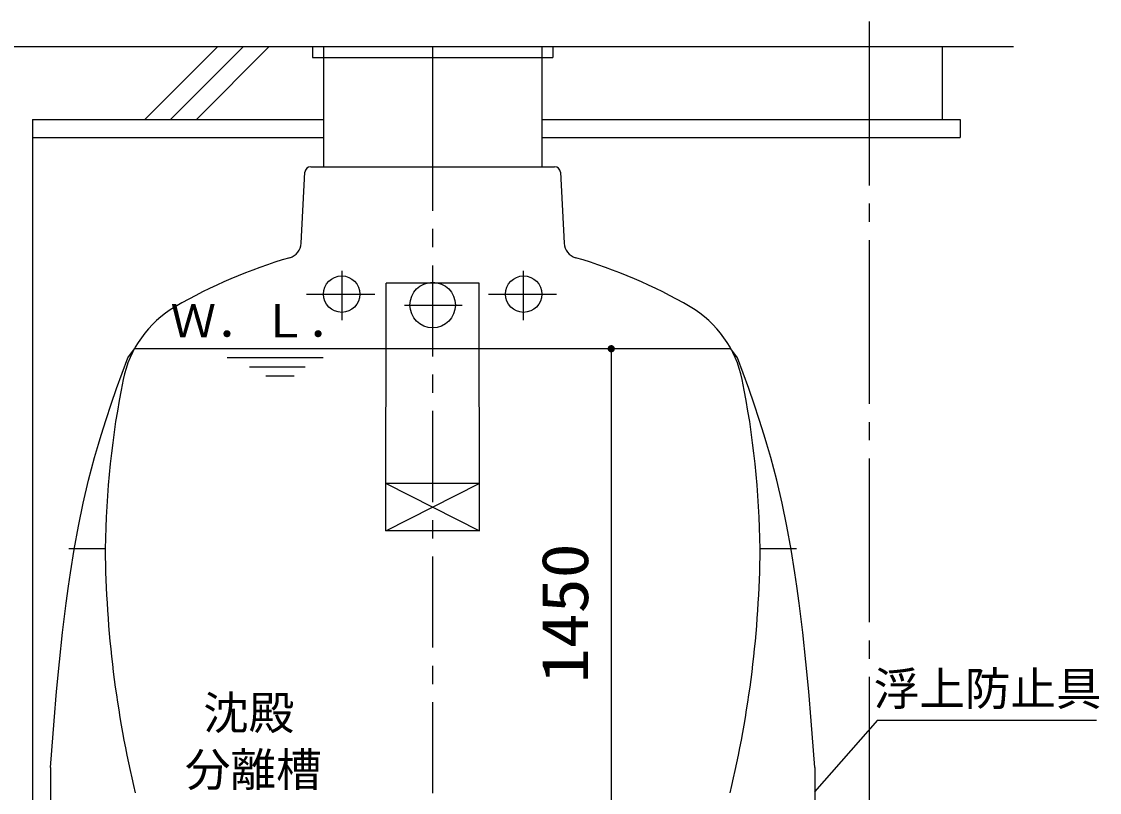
# Model space of a CAD drawing. Units: millimetres, scale not verified. Extents: x -14850 to 14850, y -10500 to 10500.
# Drawn here: x -1411 to 1551, y -5624 to -3506 of the extents above; entities that cross this region are included whole.
import ezdxf
from ezdxf.enums import TextEntityAlignment as Align

# ---------------------------------------------------------------- set-up
doc = ezdxf.new("R2010")
doc.units = ezdxf.units.MM
doc.header["$LTSCALE"] = 50
doc.linetypes.add('CHAIN1', pattern=[8, 5, -1, 1, -1])
doc.linetypes.add('CHAIN2', pattern=[12, 9, -1, 1, -1])
for name, color, linetype, lineweight in [('0-0_機器', 2, 'Continuous', 25), ('0-1_空気管', 3, 'Continuous', 25), ('0-4_文字', 5, 'Continuous', 25), ('0-6_07', 3, 'Continuous', 25)]:
    doc.layers.add(name, color=color, linetype=linetype, lineweight=lineweight)
doc.styles.add('ＭＳ ゴシック', font='')
doc.styles.get('ＭＳ ゴシック').set_extended_font_data('MS Gothic')

msp = doc.modelspace()

# ---------------------------------------------------------------- linework, layer by layer
at = {"layer": '0-0_機器', "linetype": 'CHAIN2'}
msp.add_line((918.43, -3506.36), (918.43, -6312.2), dxfattribs=at)
at = {"layer": '0-0_機器'}
for p, q in [((-2588.24, -3575), (1314.28, -3575)), ((-1072.36, -3775), (-872.36, -3575)), ((-1001.65, -3775), (-801.65, -3575)), ((-930.94, -3775), (-730.94, -3575)), ((-611.57, -3575), (-611.57, -3605)), ((-581.56, -3575), (-581.56, -3905)), ((18.44, -3575), (18.44, -3905)), ((48.44, -3575), (48.44, -3605)), ((1118.43, -3575), (1118.43, -3775)), ((-611.57, -3605), (48.44, -3605)), ((-1381.56, -3775), (-1381.56, -5855)), ((-1381.56, -3775), (-581.56, -3775)), ((-1381.56, -3825), (-581.56, -3825)), ((18.44, -3825), (1168.43, -3825))]:
    msp.add_line(p, q, dxfattribs=at)
at = {"layer": '0-0_機器', "color": 3, "linetype": 'CHAIN1'}
msp.add_line((-281.57, -3575), (-281.57, -3775.99), dxfattribs=at)
at = {"layer": '0-0_機器'}
msp.add_lwpolyline([(18.44, -3775), (1168.43, -3775), (1168.43, -3825)], dxfattribs=at)
at = {"layer": '0-1_空気管', "linetype": 'CHAIN1'}
for p, q in [((-281.57, -3775.99), (-281.57, -5918.5)), ((-531.56, -4191.01), (-531.56, -4326.97)), ((-31.57, -4326.97), (-31.57, -4191.01)), ((-628.01, -4255), (-440.81, -4255)), ((-128.01, -4255), (59.19, -4255)), ((-359.3, -4285), (-200.27, -4285))]:
    msp.add_line(p, q, dxfattribs=at)
at = {"layer": '0-1_空気管'}
for p, q in [((-616.58, -3905), (53.44, -3905)), ((-642.77, -4115.06), (-632.55, -3920.17)), ((69.42, -3920.17), (79.64, -4115.06)), ((-409.84, -4905), (-408.92, -4225.01)), ((-154.21, -4225.01), (-408.92, -4225.01)), ((-153.29, -4905), (-154.21, -4225.01)), ((538.07, -4405.01), (-1101.2, -4405.01)), ((-582.93, -4430.01), (-846.31, -4430.01)), ((-784.79, -4455.01), (-631.95, -4455.01)), ((-661.75, -4480.01), (-739.61, -4480.01)), ((-409.84, -4905), (-153.47, -4775)), ((-153.29, -4905), (-409.84, -4905)), ((-1181.56, -4955.01), (-1281.56, -4955.01)), ((718.44, -4955.01), (618.43, -4955.01))]:
    msp.add_line(p, q, dxfattribs=at)
msp.add_lwpolyline([(-153.47, -4775), (-409.66, -4775), (-153.29, -4905)], dxfattribs=at)
for centre, radius in [((-531.56, -4255), 50), ((-31.57, -4255), 50), ((-281.57, -4285), 62.5)]:
    msp.add_circle(centre, radius, dxfattribs=at)
for centre, radius, start, end in [((-616.58, -3921.01), 16, 90, 177), ((53.44, -3921.01), 16, 2.99998, 90), ((-686.71, -4112.76), 44, 286.22488, 357), ((123.58, -4112.76), 44, 182.99998, 253.7751), ((-281.57, -5505), 1406, 106.22488, 120.21536), ((-281.57, -5505), 1406, 59.78461, 73.7751), ((-838.16, -4549.27), 300, 120.21536, 168.57628), ((275.03, -4549.27), 300, 11.42371, 59.78461), ((1318.25, -4985.01), 2500, 168.57626, 179.31241), ((-1881.38, -4985.01), 2500, 0.68756, 11.42371), ((1818.29, -4925.01), 3000, 180.57292, 193.49336), ((-2381.42, -4925.01), 3000, 346.50659, 359.42703)]:
    msp.add_arc(centre, radius, start, end, dxfattribs=at)
at = {"layer": '0-4_文字', "color": 4}
for q in [(768.19, -5622.35), (1542.63, -5425.43)]:
    msp.add_line((940.43, -5425.43), q, dxfattribs=at)
at = {"layer": '0-4_文字', "color": 7}
for p, q in [((-1331.57, -5555), (-1331.57, -5855)), ((768.44, -5555), (768.44, -5855))]:
    msp.add_line(p, q, dxfattribs=at)
for points in [[(-1331.57, -5555), (-1328, -5508.05), (-1321.69, -5427.1), (-1314.93, -5346.19), (-1307.44, -5265.36), (-1298.93, -5184.63), (-1289.12, -5104.02), (-1282.72, -5057.34), (-1277.2, -5020.17), (-1266.73, -4956.22), (-1254.97, -4892.5), (-1241.78, -4829.07), (-1227.05, -4766.02), (-1210.65, -4703.43), (-1200.33, -4667.36), (-1192.79, -4642.37), (-1179.16, -4599.49), (-1164.86, -4556.81), (-1150.04, -4514.29), (-1134.85, -4471.88), (-1119.43, -4429.54), (-1101.2, -4405.01)], [(768.44, -5555), (764.87, -5508.05), (758.56, -5427.1), (751.8, -5346.19), (744.31, -5265.36), (735.8, -5184.63), (725.99, -5104.02), (719.59, -5057.34), (714.07, -5020.17), (703.61, -4956.22), (691.84, -4892.5), (678.65, -4829.07), (663.92, -4766.02), (647.52, -4703.43), (637.2, -4667.36), (629.66, -4642.37), (616.03, -4599.49), (601.73, -4556.81), (586.91, -4514.29), (571.72, -4471.88), (556.3, -4429.54), (538.07, -4405.01)]]:
    msp.add_lwpolyline(points, dxfattribs=at)
at = {"layer": '0-6_07', "color": 2}
for p, q in [((259.22, -4405.01), (-19.9, -4405.01)), ((209.22, -4405.01), (209.22, -5855))]:
    msp.add_line(p, q, dxfattribs=at)
at = {"layer": '0-6_07', "color": 5}
for points in [[(199.22, -4405.01), (209.22, -4395.01), (209.22, -4405.01)], [(199.24, -4404.38), (209.22, -4395.01), (199.22, -4405.01)], [(199.22, -4405.01), (209.22, -4405.01), (199.3, -4406.26)], [(199.4, -4403.13), (209.22, -4395.01), (199.24, -4404.38)], [(199.3, -4406.26), (209.22, -4405.01), (199.53, -4407.49)], [(199.71, -4401.92), (209.22, -4395.01), (199.4, -4403.13)], [(199.53, -4407.49), (209.22, -4405.01), (199.92, -4408.69)], [(200.17, -4400.75), (209.22, -4395.01), (199.71, -4401.92)], [(199.92, -4408.69), (209.22, -4405.01), (200.46, -4409.82)], [(200.78, -4399.65), (209.22, -4395.01), (200.17, -4400.75)], [(200.46, -4409.82), (209.22, -4405.01), (201.13, -4410.88)], [(201.52, -4398.63), (209.22, -4395.01), (200.78, -4399.65)], [(201.13, -4410.88), (209.22, -4405.01), (201.93, -4411.85)], [(202.37, -4397.72), (209.22, -4395.01), (201.52, -4398.63)], [(201.93, -4411.85), (209.22, -4405.01), (202.85, -4412.71)], [(203.34, -4396.92), (209.22, -4395.01), (202.37, -4397.72)], [(202.85, -4412.71), (209.22, -4405.01), (203.86, -4413.45)], [(204.4, -4396.24), (209.22, -4395.01), (203.34, -4396.92)], [(203.86, -4413.45), (209.22, -4405.01), (204.96, -4414.05)], [(205.54, -4395.71), (209.22, -4395.01), (204.4, -4396.24)], [(204.96, -4414.05), (209.22, -4405.01), (206.13, -4414.52)], [(206.73, -4395.32), (209.22, -4395.01), (205.54, -4395.71)], [(206.13, -4414.52), (209.22, -4405.01), (207.35, -4414.83)], [(207.97, -4395.08), (209.22, -4395.01), (206.73, -4395.32)], [(207.35, -4414.83), (209.22, -4405.01), (208.59, -4414.99)], [(208.59, -4414.99), (209.22, -4405.01), (209.22, -4415.01)], [(209.22, -4395.01), (219.14, -4403.75), (209.22, -4405.01)], [(209.22, -4395.01), (218.91, -4402.52), (219.14, -4403.75)], [(209.22, -4395.01), (218.52, -4401.32), (218.91, -4402.52)], [(209.22, -4395.01), (217.98, -4400.19), (218.52, -4401.32)], [(209.22, -4395.01), (217.31, -4399.13), (217.98, -4400.19)], [(209.22, -4395.01), (216.51, -4398.16), (217.31, -4399.13)], [(209.22, -4395.01), (215.59, -4397.3), (216.51, -4398.16)], [(209.22, -4395.01), (214.58, -4396.56), (215.59, -4397.3)], [(209.22, -4395.01), (213.48, -4395.96), (214.58, -4396.56)], [(209.22, -4395.01), (212.31, -4395.49), (213.48, -4395.96)], [(209.22, -4395.01), (211.09, -4395.18), (212.31, -4395.49)], [(209.22, -4395.01), (209.85, -4395.02), (211.09, -4395.18)], [(209.22, -4405.01), (219.14, -4403.75), (219.22, -4405.01)], [(209.22, -4405.01), (210.47, -4414.93), (209.22, -4415.01)], [(209.22, -4405.01), (211.71, -4414.69), (210.47, -4414.93)], [(209.22, -4405.01), (212.9, -4414.3), (211.71, -4414.69)], [(209.22, -4405.01), (214.04, -4413.77), (212.9, -4414.3)], [(209.22, -4405.01), (215.1, -4413.1), (214.04, -4413.77)], [(209.22, -4405.01), (216.07, -4412.29), (215.1, -4413.1)], [(209.22, -4405.01), (216.93, -4411.38), (216.07, -4412.29)], [(209.22, -4405.01), (217.66, -4410.36), (216.93, -4411.38)], [(209.22, -4405.01), (218.27, -4409.26), (217.66, -4410.36)], [(209.22, -4405.01), (218.73, -4408.1), (218.27, -4409.26)], [(209.22, -4405.01), (219.04, -4406.88), (218.73, -4408.1)], [(209.22, -4405.01), (219.2, -4405.63), (219.04, -4406.88)], [(209.22, -4405.01), (219.22, -4405.01), (219.2, -4405.63)]]:
    msp.add_solid(points, dxfattribs=at)

# ---------------------------------------------------------------- texts
at = {"layer": '0-1_空気管', "color": 4, "style": 'ＭＳ ゴシック'}
for s, p in [('Ｗ．Ｌ．', (-1002, -4401.62)), ('沈殿', (-912.3, -5478.33)), ('分離槽', (-962.3, -5634.33))]:
    msp.add_text(s, height=91.79, dxfattribs=at).set_placement(p, align=Align.BOTTOM_LEFT)
at = {"layer": '0-4_文字', "color": 4, "style": 'ＭＳ ゴシック'}
msp.add_text('浮上防止具', height=91.79, dxfattribs=at).set_placement((930.43, -5412.22), align=Align.BOTTOM_LEFT)
at = {"layer": '0-6_07', "color": 4, "style": 'ＭＳ ゴシック', "width": 1.1}
msp.add_text('1450', height=128.4, rotation=90, dxfattribs=at).set_placement((184.22, -5323.76), align=Align.BOTTOM_LEFT)

doc.saveas('drawing.dxf')
